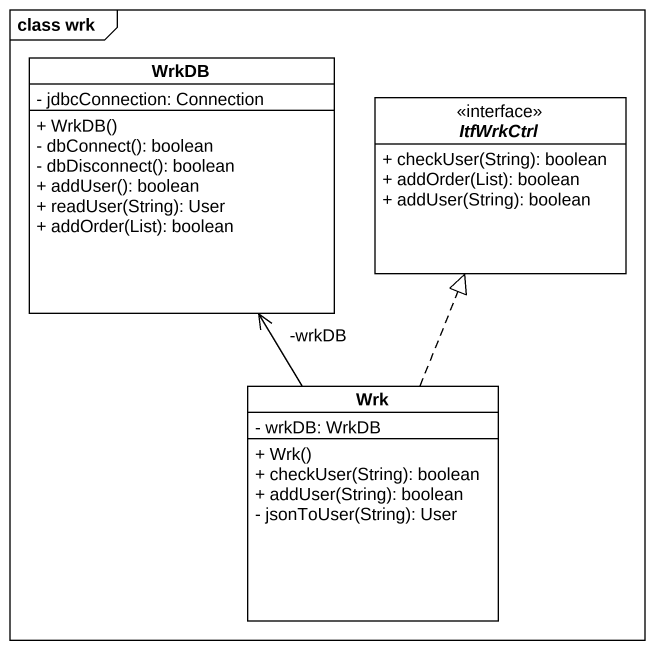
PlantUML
@startuml
mainframe class wrk
hide circle
hide empty members
skinparam classAttributeIconSize 0
class WrkDB {
  - jdbcConnection: Connection
  + WrkDB()
  - dbConnect(): boolean
  - dbDisconnect(): boolean
  + addUser(): boolean
  + readUser(String): User
  + addOrder(List): boolean
}
interface ItfWrkCtrl {
  + checkUser(String): boolean
  + addOrder(List): boolean
  + addUser(String): boolean
}
class Wrk {
  - wrkDB: WrkDB
  + Wrk()
  + checkUser(String): boolean
  + addUser(String): boolean
  - jsonToUser(String): User
}
Wrk -up-> "-wrkDB" WrkDB
Wrk .up.|> ItfWrkCtrl
@enduml
